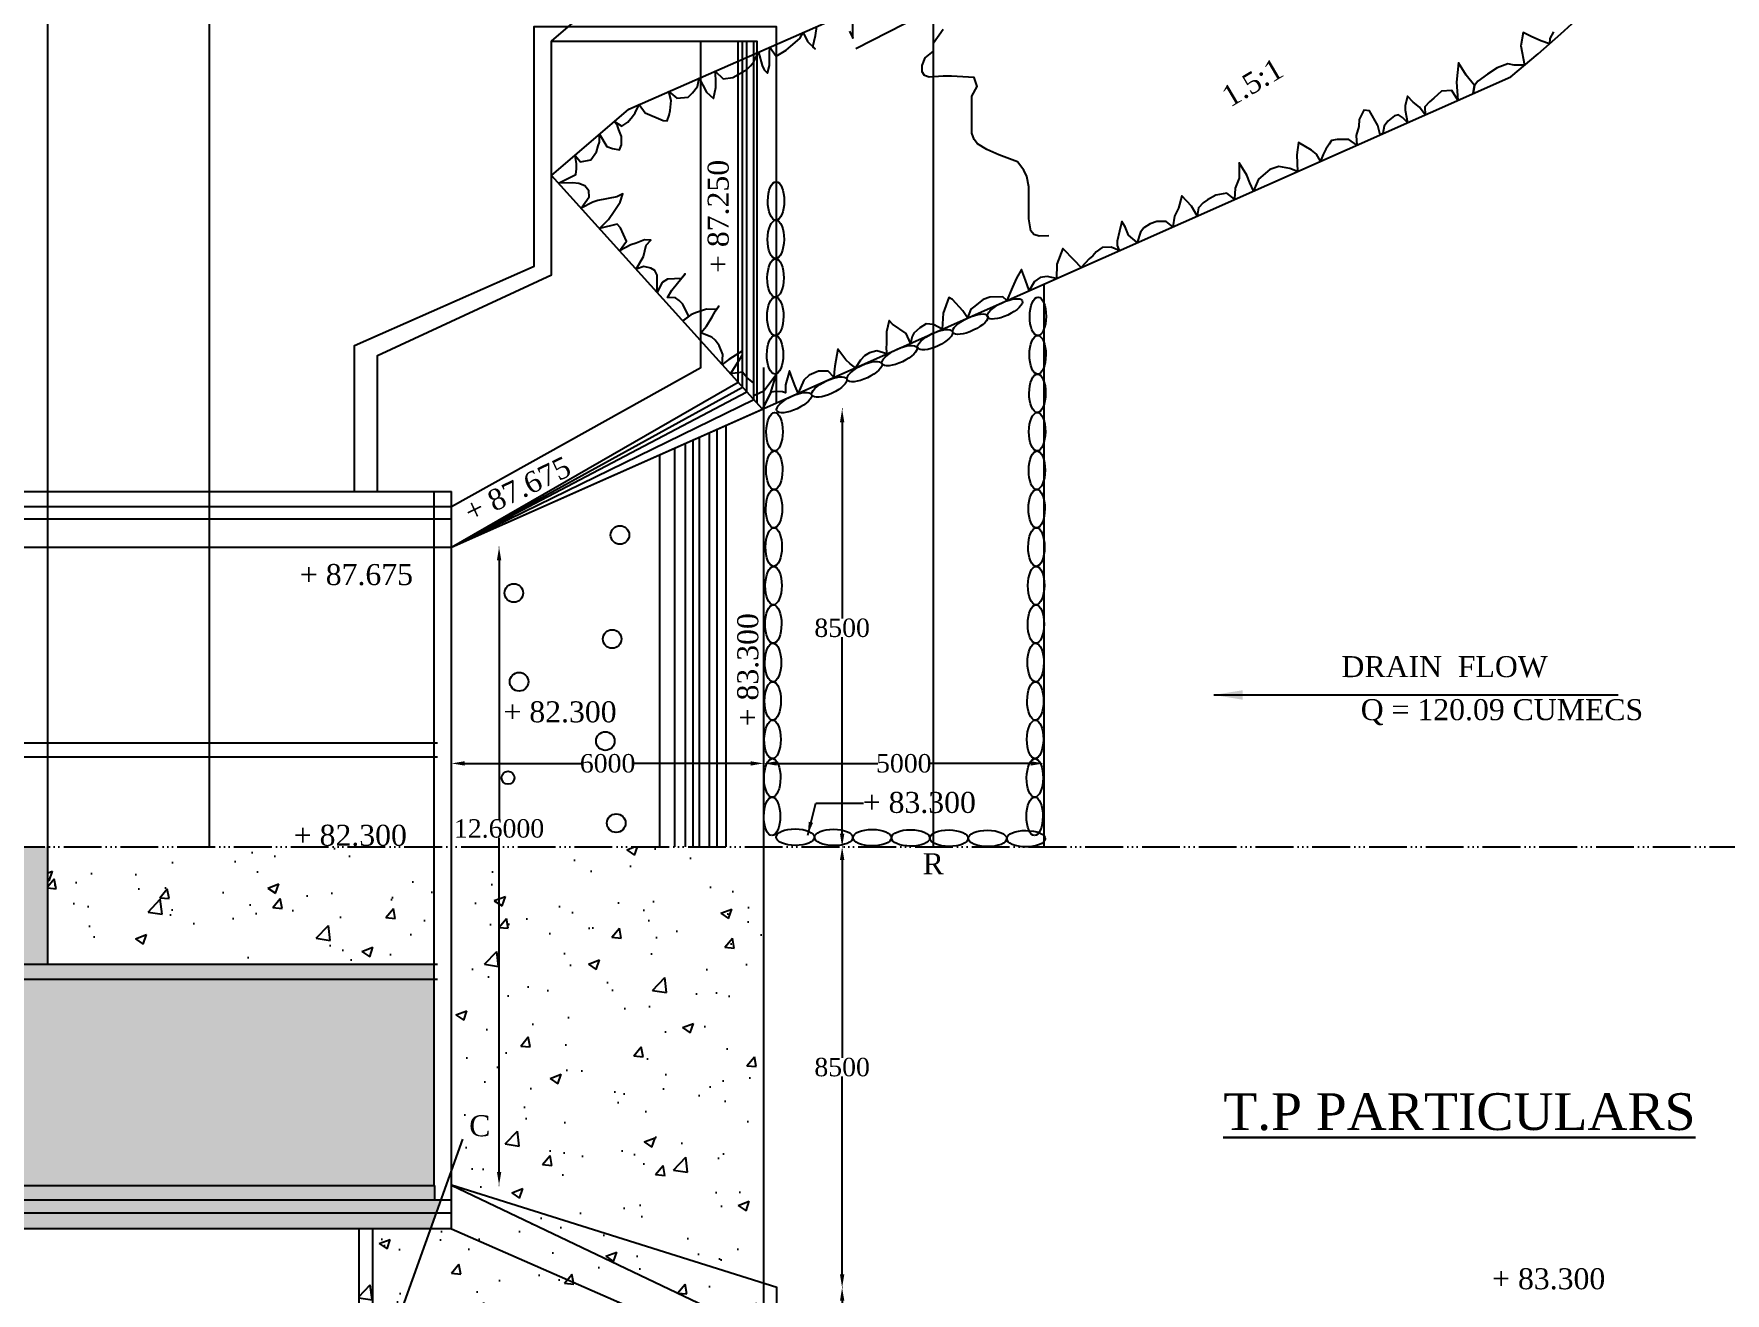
# Model space of a CAD drawing. Header units: millimetres. Extents: x 7935 to 194228, y 6997 to 116944.
# Drawn here: x 99925 to 132120, y 34590 to 58552 of the extents above; entities that cross this region are included whole.
import ezdxf

# ---------------------------------------------------------------- set-up
doc = ezdxf.new("R2010")
doc.units = ezdxf.units.MM
doc.header["$MEASUREMENT"] = 0
doc.linetypes.add('ACAD_ISO06W100', pattern=[36, 24, -3, 0, -3, 0, -3, 0, -3])
for name, color, linetype in [('DIM', 5, 'Continuous'), ('DWG.LINE', 10, 'Continuous'), ('HATCH', 2, 'Continuous'), ('TEXT', 7, 'Continuous')]:
    doc.layers.add(name, color=color, linetype=linetype)
doc.layers.add('DO LINE', color=3, linetype='Continuous', plot=False)
doc.layers.add('TITLE', color=7, linetype='Continuous', lineweight=30)
doc.styles.get("Standard").update_dxf_attribs({"font": 'TIMES.TTF', "height": 350})
doc.dimstyles.get("Standard").update_dxf_attribs({"dimtxt": 350, "dimasz": 250, "dimexe": 0.18, "dimexo": 0.0625, "dimgap": 0.09, "dimtad": 0, "dimtih": 1, "dimtoh": 1, "dimdec": 0, "dimzin": 0, "dimdsep": 46, "dimtxsty": 'Standard', "dimcen": 300, "dimclrd": 5, "dimclre": 5, "dimclrt": 4, "dimadec": 0, "dimazin": 0, "dimtfac": 1, "dimtdec": 0, "dimtofl": 0, "dimtmove": 0, "dimatfit": 3, "dimfxl": 5, "dimfxlon": 1, "dimtolj": 1, "dimtzin": 0, "dimarcsym": 0})

# ---------------------------------------------------------------- blocks, each defined once
blk = doc.blocks.new('*D68')
at = {"layer": 'Defpoints', "color": 0, "ltscale": 0.2}
for p in [(115311, 34695), (115359, 34695), (115216, 27598)]:
    blk.add_point(p, dxfattribs=at)
at = {"layer": 'DIM', "color": 5, "lineweight": -2, "ltscale": 0.2}
for p, q in [((115316, 34695), (115311, 34695)), ((115311, 34445), (115311, 31325)), ((115311, 27848), (115311, 30968)), ((115306, 27598), (115312, 27598))]:
    blk.add_line(p, q, dxfattribs=at)
at = {"layer": 'DIM', "color": 5, "ltscale": 0.2}
for points in [[(115270, 34445), (115353, 34445), (115311, 34695)], [(115270, 27848), (115353, 27848), (115311, 27598)]]:
    blk.add_solid(points, dxfattribs=at)
at = {"layer": 'DIM', "color": 4, "ltscale": 0.2, "insert": (115311, 31147), "char_height": 350, "attachment_point": 5}
blk.add_mtext('\\A1;7300', dxfattribs=at)
blk = doc.blocks.new('*D69')
at = {"layer": 'Defpoints', "color": 0, "ltscale": 0.2}
for p in [(115311, 43083), (115407, 43083), (115359, 34695)]:
    blk.add_point(p, dxfattribs=at)
at = {"layer": 'DIM', "color": 5, "lineweight": -2, "ltscale": 0.2}
for p, q in [((115316, 43083), (115311, 43083)), ((115311, 42833), (115311, 39067)), ((115311, 34945), (115311, 38711)), ((115316, 34695), (115311, 34695))]:
    blk.add_line(p, q, dxfattribs=at)
at = {"layer": 'DIM', "color": 5, "ltscale": 0.2}
for points in [[(115270, 42833), (115353, 42833), (115311, 43083)], [(115270, 34945), (115353, 34945), (115311, 34695)]]:
    blk.add_solid(points, dxfattribs=at)
at = {"layer": 'DIM', "color": 4, "ltscale": 0.2, "insert": (115311, 38889), "char_height": 350, "attachment_point": 5}
blk.add_mtext('\\A1;8500', dxfattribs=at)
blk = doc.blocks.new('*D70')
at = {"layer": 'Defpoints', "color": 0, "ltscale": 0.2}
for p in [(115311, 51412), (115370, 51412), (115407, 43083)]:
    blk.add_point(p, dxfattribs=at)
at = {"layer": 'DIM', "color": 5, "lineweight": -2, "ltscale": 0.2}
for p, q in [((115316, 51412), (115311, 51412)), ((115311, 51162), (115311, 47426)), ((115311, 43333), (115311, 47069)), ((115316, 43083), (115311, 43083))]:
    blk.add_line(p, q, dxfattribs=at)
at = {"layer": 'DIM', "color": 5, "ltscale": 0.2}
for points in [[(115270, 51162), (115353, 51162), (115311, 51412)], [(115270, 43333), (115353, 43333), (115311, 43083)]]:
    blk.add_solid(points, dxfattribs=at)
at = {"layer": 'DIM', "color": 4, "ltscale": 0.2, "insert": (115311, 47248), "char_height": 350, "attachment_point": 5}
blk.add_mtext('\\A1;8500', dxfattribs=at)
blk = doc.blocks.new('*D71')
at = {"layer": 'Defpoints', "color": 0, "ltscale": 0.2}
for p in [(108650, 48786), (108547, 36647), (108781, 36647)]:
    blk.add_point(p, dxfattribs=at)
at = {"layer": 'DIM', "color": 5, "lineweight": -2, "ltscale": 0.2}
for p, q in [((108776, 48786), (108781, 48786)), ((108781, 48536), (108781, 43608)), ((108781, 36897), (108781, 43251)), ((108776, 36647), (108781, 36647))]:
    blk.add_line(p, q, dxfattribs=at)
at = {"layer": 'DIM', "color": 5, "ltscale": 0.2}
for points in [[(108740, 48536), (108823, 48536), (108781, 48786)], [(108740, 36897), (108823, 36897), (108781, 36647)]]:
    blk.add_solid(points, dxfattribs=at)
at = {"layer": 'DIM', "color": 4, "ltscale": 0.2, "insert": (108781, 43429), "char_height": 350, "attachment_point": 5}
blk.add_mtext('\\A1;12.6000', dxfattribs=at)
blk = doc.blocks.new('*D72')
at = {"layer": 'Defpoints', "color": 0, "ltscale": 0.2}
for p in [(107877, 44555), (113818, 44670), (113818, 44644)]:
    blk.add_point(p, dxfattribs=at)
at = {"layer": 'DIM', "color": 5, "lineweight": -2, "ltscale": 0.2}
for p, q in [((107877, 44665), (107877, 44670)), ((108127, 44670), (110351, 44670)), ((113568, 44670), (111344, 44670)), ((113818, 44665), (113818, 44670))]:
    blk.add_line(p, q, dxfattribs=at)
at = {"layer": 'DIM', "color": 5, "ltscale": 0.2}
for points in [[(108127, 44711), (108127, 44628), (107877, 44670)], [(113568, 44711), (113568, 44628), (113818, 44670)]]:
    blk.add_solid(points, dxfattribs=at)
at = {"layer": 'DIM', "color": 4, "ltscale": 0.2, "insert": (110847, 44670), "char_height": 350, "attachment_point": 5}
blk.add_mtext('\\A1;6000', dxfattribs=at)
blk = doc.blocks.new('*D73')
at = {"layer": 'Defpoints', "color": 0, "ltscale": 0.2}
for p in [(113818, 44644), (119152, 44670), (119152, 44669)]:
    blk.add_point(p, dxfattribs=at)
at = {"layer": 'DIM', "color": 5, "lineweight": -2, "ltscale": 0.2}
for p, q in [((113818, 44665), (113818, 44670)), ((114068, 44670), (115989, 44670)), ((118902, 44670), (116980, 44670)), ((119152, 44669), (119152, 44670))]:
    blk.add_line(p, q, dxfattribs=at)
at = {"layer": 'DIM', "color": 5, "ltscale": 0.2}
for points in [[(114068, 44711), (114068, 44628), (113818, 44670)], [(118902, 44711), (118902, 44628), (119152, 44670)]]:
    blk.add_solid(points, dxfattribs=at)
at = {"layer": 'DIM', "color": 4, "ltscale": 0.2, "insert": (116485, 44670), "char_height": 350, "attachment_point": 5}
blk.add_mtext('\\A1;5000', dxfattribs=at)

msp = doc.modelspace()

# ---------------------------------------------------------------- hatches: boundary and pattern name
at = {"layer": 'HATCH', "ltscale": 0.2}
h = msp.add_hatch(dxfattribs=at)
h.set_pattern_fill('AR-CONC', color=256, scale=300, style=0)
h.paths.add_polyline_path([(80089.2, 43082.6), (61318.5, 43082.6, -0.1999171), (61422.1, 42833.9, -1), (60721.2, 42833.9, -0.1999171), (60824.8, 43082.6), (48399, 43082.6), (48399, 40846.8), (80089.2, 40846.8)])
h.paths.add_polyline_path([(80089.2, 40846.8), (48399, 40846.8), (48399, 40564.8), (80089.2, 40564.8)])
h.paths.add_polyline_path([(80089.2, 40564.8), (48399, 40564.8), (48399, 36639.1), (80089.2, 36639.1)])
h.paths.add_polyline_path([(61473.1, 38559.2, -1), (60772.3, 38559.2, -1)], flags=16)
h.paths.add_polyline_path([(80089.2, 36639.1), (48399, 36639.1), (48399, 36365.9), (80089.2, 36365.9)])
h.paths.add_polyline_path([(80089.2, 36365.9), (48399, 36365.9), (48399, 36198.7), (48440.9, 36116.6), (80089.2, 36116.6)])
h.paths.add_polyline_path([(80089.2, 36116.6), (48440.9, 36116.6), (48592.5, 35819.7), (80089.2, 35819.7)])
h.paths.add_polyline_path([(80089.2, 43082.6), (80089.2, 40846.8), (100192.9, 40846.8), (100192.9, 43082.6)])
h.paths.add_polyline_path([(107543.6, 40846.8), (80089.2, 40846.8), (80089.2, 40564.8), (107543.6, 40564.8)])
h.paths.add_polyline_path([(107543.6, 40564.8), (80089.2, 40564.8), (80089.2, 36639.1), (107543.6, 36639.1)])
h.paths.add_polyline_path([(107553.6, 36639.1), (80089.2, 36639.1), (80089.2, 36365.9), (107553.6, 36365.9)])
h.paths.add_polyline_path([(107676.2, 36365.9), (80089.2, 36365.9), (80089.2, 36116.6), (107586.9, 36116.6)])
h.paths.add_polyline_path([(107586.9, 36116.6), (80089.2, 36116.6), (80089.2, 35819.7), (107480.6, 35819.7)])
h.paths.add_polyline_path([(63499.7, 41612.3), (64410.6, 41612.3), (64410.6, 41081.3), (63499.7, 41081.3)], flags=24)
h.paths.add_polyline_path([(62752.6, 42230.3), (63931.7, 42230.3), (63931.7, 41699.2), (62752.6, 41699.2)], flags=24)
h.paths.add_polyline_path([(64291.7, 37404.6), (65202.5, 37404.6), (65202.5, 36873.5), (64291.7, 36873.5)], flags=24)
h.paths.add_polyline_path([(62745.9, 38867.5), (63928, 38867.5), (63928, 38336.4), (62745.9, 38336.4)], flags=24)
h.paths.add_polyline_path([(60875.7, 38260.1), (61374, 38260.1), (61374, 38869.2), (60875.7, 38869.2)], flags=24)
h = msp.add_hatch(dxfattribs=at)
h.set_pattern_fill('AR-CONC', color=256, scale=300, style=0)
h.paths.add_polyline_path([(107543.6, 43082.6), (100192.9, 43082.6), (100192.9, 40846.8), (107543.6, 40846.8)])
h.paths.add_polyline_path([(113817.8, 43082.6), (107876.9, 43082.6), (107876.9, 36647.4), (113817.8, 34773.6)])
h.paths.add_polyline_path([(108109.1, 37464.1), (108707.6, 37464.1), (108707.6, 38077.5), (108109.1, 38077.5)], flags=24)
h = msp.add_hatch(dxfattribs=at)
h.set_pattern_fill('AR-CONC', color=256, scale=300, style=0)
h.paths.add_polyline_path([(106373.1, 35819.7), (106110, 35819.7), (106110, 32634.7), (106316.4, 32568.2), (106403.5, 32811.4), (106373.1, 32820.8)])
h.paths.add_polyline_path([(107480.6, 35819.7), (106373.1, 35819.7), (106373.1, 32820.8), (106403.5, 32811.4)])
h.paths.add_polyline_path([(107876.9, 35813.1), (107876.9, 35819.7), (107480.6, 35819.7), (106403.5, 32811.4), (109860, 31743.9), (109860, 29840.7), (112610.5, 29840.7), (112610.5, 33741.5)])
h.paths.add_polyline_path([(106403.5, 32811.4), (106316.4, 32568.2), (109514.7, 31537.7), (109514.7, 29840.7), (109860, 29840.7), (109860, 31743.9)])
h.paths.add_polyline_path([(109860, 29840.7), (109514.7, 29840.7), (109514.7, 27597.9), (114065.8, 27597.9), (114065.8, 29840.7), (113817.8, 29840.7), (113817.8, 27820.8), (109860, 27820.8)])
h.paths.add_polyline_path([(112610.5, 29840.7), (109860, 29840.7), (109860, 27820.8), (112610.5, 27820.8)], flags=17)
h.paths.add_polyline_path([(113259.8, 29840.7), (112610.5, 29840.7), (112610.5, 27820.8), (113259.8, 27820.8)], flags=17)
h.paths.add_polyline_path([(113817.8, 29840.7), (113259.8, 29840.7), (113259.8, 27820.8), (113817.8, 27820.8)])
h.paths.add_polyline_path([(114065.8, 34695.4), (113817.8, 34773.6), (113817.8, 29840.7), (114065.8, 29840.7)])
h.paths.add_polyline_path([(113817.8, 34773.6), (107876.9, 36647.4), (113259.8, 34075.8), (113259.8, 29840.7), (113817.8, 29840.7)])
h.paths.add_polyline_path([(113259.8, 34075.8), (107876.9, 36647.4), (107876.9, 35813.1), (112610.5, 33741.5), (112610.5, 29840.7), (113259.8, 29840.7)], flags=17)
h.paths.add_polyline_path([(113817.8, 43082.6), (107876.9, 43082.6), (107876.9, 36647.4), (113817.8, 34773.6)])
h.paths.add_polyline_path([(108109.1, 37464.1), (108707.6, 37464.1), (108707.6, 38077.5), (108109.1, 38077.5)], flags=24)

# ---------------------------------------------------------------- linework, layer by layer
at = {"layer": 'DO LINE', "ltscale": 0.2}
for points in [[(117053.3, 43082.6), (117053.3, 73367.7)], [(106031.5, 49841.7), (106031.5, 52622.1), (109449.3, 54134.4), (109449.3, 58693.5), (114056.5, 58693.5), (114056.5, 51529.7)], [(106467.2, 49841.7), (106467.2, 52432), (109781.9, 53963.4), (109781.9, 58410.7), (113686.7, 58410.7), (113686.7, 51529.7)], [(48399, 49841.7), (107876.9, 49841.7)], [(107543.6, 44792.1), (107543.6, 49841.7)], [(48399, 49559.1), (107876.9, 49559.1)], [(48399, 49323.6), (107876.9, 49323.6)], [(48399, 48786.4), (107876.9, 48786.4)], [(48399, 45062.2), (107607.4, 45062.2)], [(48399, 44792.1), (107607.4, 44792.1)], [(107543.6, 36639.1), (107543.6, 43082.6)], [(105924.6, 31473.8), (108088.9, 37518.8)], [(107876.9, 36647.4), (113259.8, 34075.8), (113259.8, 27820.8)], [(107876.9, 35813.1), (112610.5, 33741.5), (112610.5, 27820.8)]]:
    msp.add_lwpolyline(points, dxfattribs=at)
at = {"layer": 'DO LINE', "linetype": 'ACAD_ISO06W100', "ltscale": 30}
msp.add_lwpolyline([(10829.3, 43082.6), (149818.5, 43082.6)], dxfattribs=at)
at = {"layer": 'DWG.LINE', "ltscale": 0.2}
msp.add_line((107876.9, 48786.4), (113627.4, 51595.4), dxfattribs=at)
for points in [[(100192.9, 40846.8), (100192.9, 69587)], [(103272, 43082.6), (103272, 69587)], [(109781.9, 58410.7), (110181.9, 58764.5), (110528.2, 59015.4), (123946.3, 64933.9)], [(107876.9, 48786.4), (113792.5, 51412.5), (109781.9, 55856.4), (111253.2, 57121.2), (124785.1, 63070.6)], [(128038.5, 57736.6), (128560.2, 58174.7), (128991.1, 58549.5), (129342.4, 58868.9)], [(107876.9, 49559.1), (112621.7, 52203.6), (112621.7, 58410.7)], [(107876.9, 48786.4), (113497.1, 51739.8), (113497.1, 58410.7)], [(107876.9, 48786.4), (113414.2, 51831.6), (113414.2, 58410.7)], [(107876.9, 48786.4), (113329.8, 51925.1), (113329.8, 58410.7)], [(113627.4, 51595.4), (113627.4, 58410.7)], [(107876.9, 48786.4), (128038.5, 57736.6)], [(119151.5, 53791.5), (119151.5, 43082.6)], [(106373.1, 35819.7), (106373.1, 32820.8), (109860, 31743.9), (109860, 27820.8), (113817.8, 27820.8), (113817.8, 52202.1)], [(112599.3, 43082.6), (112599.3, 50882.8)], [(112784.1, 43082.6), (112784.1, 50964.8)], [(112932.3, 43082.6), (112932.3, 51030.6)], [(113102.6, 43082.6), (113102.6, 51106.2)], [(112128.3, 43082.6), (112128.3, 50673.7)], [(112331.1, 43082.6), (112331.1, 50763.7)], [(112475.5, 43082.6), (112475.5, 50827.8)], [(111841.3, 43082.6), (111841.3, 50546.3)], [(107543.6, 43082.6), (107543.6, 49841.7)], [(107876.9, 35813.1), (107876.9, 49841.7)], [(48399, 40846.8), (107607.4, 40846.8)], [(48399, 40564.8), (107607.4, 40564.8)], [(48399, 36639.1), (107553.6, 36639.1)], [(106110, 35819.7), (106110, 32634.7), (109514.7, 31537.7), (109514.7, 27597.9), (114065.8, 27597.9), (114065.8, 34695.4), (107876.9, 36647.4)], [(107553.6, 36639.1), (107553.6, 36365.9)], [(48399, 36365.9), (107876.9, 36365.9)], [(48399, 36116.6), (107876.9, 36116.6)], [(48399, 35819.7), (107876.9, 35819.7)]]:
    msp.add_lwpolyline(points, dxfattribs=at)
at = {"layer": 'HATCH', "ltscale": 0.2}
for points in [[(117694.5, 59357.9), (115570.8, 58268.8)], [(128853.4, 58587.2), (128783.2, 58465.7), (128775.6, 58362.1), (128613.6, 58421.8), (128426.5, 58501.2), (128337.6, 58543.3), (128276.7, 58576), (128229.9, 58323.6), (128299.3, 57955.7), (128103.6, 57955.7), (127981.9, 57982.4), (127780.7, 57903), (127598.2, 57786.1), (127411.1, 57650.6), (127350.2, 57566.4), (127325.9, 57420.2), (127350.2, 57566.4), (127191.1, 57767.4), (127041.4, 58001.1), (127041.4, 58001.1), (127004, 57631.9), (127029.7, 57288.8), (126919.7, 57473), (126718.5, 57463.6), (126573.5, 57328.1), (126489.2, 57258), (126400.3, 57164.5), (126406.3, 57012), (126304.5, 57158.7), (126182.9, 57252.2), (126070.5, 57369), (126028.4, 57182.1), (126028.4, 57097.9), (126072.8, 56864), (125977, 56962.4), (125902.1, 57009.1), (125827.2, 56990.4), (125700.9, 56892.3), (125630.7, 56794.1), (125603.8, 56655.8), (125550, 56631.9), (125509, 56808.2), (125349.9, 57088.6), (125349.9, 57088.6), (125242.3, 57097.9), (125153.4, 56925), (125148.7, 56789.5), (125097.3, 56616.5), (125110.6, 56436.8), (124956.1, 56538.9), (124731.5, 56543.6), (124628.6, 56524.9), (124581.8, 56450.1), (124520.9, 56356.7), (124469.5, 56253.8), (124417.8, 56129.3), (124338.5, 56263.2), (124244.9, 56338), (123996.9, 56487.5), (123968.8, 56249.2), (123981.4, 55935.6), (123833.1, 55987.4), (123622.5, 56029.5), (123454.1, 55973.4), (123238.8, 55786.4), (123140.5, 55562.3), (123075, 55716.3), (123014.2, 55865.9), (122869.2, 56094.9), (122869.2, 55805.1), (122794.3, 55613.5), (122782.3, 55403.2), (122633.4, 55522.7), (122427.5, 55480.7), (122263.7, 55396.5), (122184.2, 55335.8), (122095.3, 55242.3), (122069.3, 55086.8), (121959.6, 55270.3), (121777.1, 55466.6), (121711.6, 55237.6), (121636.7, 55083.4), (121605.2, 54880.7), (121482.3, 54980.5), (121304.5, 54980.5), (121173.5, 54938.5), (121051.8, 54859), (120991, 54779.6), (120927.5, 54579.9), (120761.7, 54718.8), (120696.2, 54877.7), (120635.3, 54980.5), (120593.2, 54798.3), (120546.4, 54606.6), (120546.4, 54527.2), (120583.6, 54427.2), (120432.5, 54493), (120264.1, 54483.7), (120147.1, 54404.2), (120081.6, 54329.5), (120016.1, 54273.4), (119861.5, 54106.6), (119735.3, 54240.6), (119510.7, 54465), (119398.4, 54170.5), (119392.1, 53898.3), (119211.2, 53932.2), (119080.2, 53913.5), (118972.6, 53838.7), (118870.7, 53666.8), (118799.4, 53862.1), (118724.6, 54067.7), (118631, 53904.1), (118556.1, 53731.2), (118443.9, 53477.4), (118369.5, 53551), (118119.7, 53544.4), (117998.1, 53498.5), (117810.7, 53350.7), (117761.4, 53314.6), (117697.3, 53145.9), (117610.2, 53278.5), (117413, 53498.5), (117340.7, 53537.9), (117340.7, 53537.9), (117235.5, 53235.8), (117213.9, 52931.3), (117053.3, 53021), (116911.9, 53034.1), (116790.3, 52955.3), (116678.5, 52853.6), (116642.4, 52791.2), (116611.4, 52663.8), (116530.6, 52850.3), (116267.7, 53027.6), (116208.5, 53099.8), (116155.9, 52883.1), (116155.9, 52669.7), (116149.3, 52561.4), (116163.7, 52465.1), (115968.6, 52522), (115830.5, 52479.3), (115735.2, 52426.7), (115659.6, 52344.7), (115565.3, 52199.5), (115465, 52272), (115379.6, 52350.8), (115228.4, 52554.4), (115172.5, 52226.1), (115159.3, 52114.4), (115155.7, 52017.6), (115047.6, 52130.8), (114860.2, 52130.8), (114686, 52058.6), (114584.1, 51963.4), (114472.2, 51714.2), (114419.8, 51848.5), (114367.2, 51979.8), (114311.3, 52137.4), (114311.3, 52137.4), (114232.4, 51871.5), (114232.4, 51720.4), (114176.5, 51740.1), (114056.5, 51743.4), (113955.4, 51736.5), (113792.5, 51412.5), (113946.1, 51706.4), (114056.5, 52063), (113817.8, 51754), (113627.4, 51664.9), (113627.4, 51903.8), (113497.1, 52010.7), (113414.2, 52111.7), (113185.6, 52085), (113414.2, 52441.5), (113414.2, 52521.7), (113157.5, 52352.4), (113026.6, 52261.1), (113042.3, 52451.7), (112967.5, 52622.5), (112892.7, 52723.9), (112833.9, 52777.3), (112621.7, 52862.7), (112732.4, 52990.8), (112839.2, 53166.9), (112903.4, 53279), (112962.1, 53369.8), (112922.4, 53308.4), (112727, 53311), (112518.6, 53241.7), (112433.1, 53204.3), (112276.5, 53092.3), (112392.5, 53175.3), (112277.9, 53409.1), (112208.4, 53478.5), (112139, 53526.6), (111984, 53537.2), (111984, 53537.2), (112069.5, 53676), (112176.4, 53809.5), (112326, 53985.6), (112251.2, 53897.5), (111984, 53884.2), (111882.5, 53820.1), (111787.2, 53634.5), (111791.6, 53958.9), (111743.5, 54049.7), (111668.7, 54092.4), (111535.1, 54124.4), (111392.5, 54071.8), (111529.8, 54316.5), (111583.2, 54530.1), (111668.7, 54626.1), (111668.7, 54626.1), (111551.2, 54631.5), (111390.8, 54567.4), (111289.3, 54535.4), (111074.9, 54423.7), (111208.6, 54607.5), (111091.1, 54863.8), (111027, 54933.1), (110691.5, 54848.6), (110866.6, 55018.5), (110973.5, 55178.7), (111085.7, 55349.5), (111139.2, 55509.6), (111021.6, 55450.9), (110663.6, 55381.5), (110567.4, 55349.5), (110342.3, 55235.5), (110497.9, 55450.9), (110487.2, 55563), (110412.4, 55659.1), (110300.2, 55707.1), (110177.3, 55717.8), (109910.8, 55713.6), (110241.4, 55877.9), (110252.1, 55984.7), (110257.4, 56075.4), (110227.4, 56239.4), (110227.4, 56239.4), (110332.3, 56114.5), (110524.7, 56157.2), (110636.9, 56306.6), (110669, 56424), (110690.4, 56488.1), (110694, 56640.5), (110829.3, 56408), (110941.5, 56370.7), (111075.1, 56344), (111112.5, 56440.1), (111112.5, 56600.2), (111059.1, 56728.3), (111032.4, 56803), (110975.1, 56882.2), (111118.2, 56793.7), (111230.5, 56873.8), (111321.3, 56980.5), (111369.4, 57049.9), (111447.1, 57206.5), (111561.8, 57049.9), (111903.8, 56900.5), (111978.6, 56895.1), (112021.3, 57001.9), (112037.4, 57092.6), (112058.8, 57284.8), (112015.6, 57456.4), (112166.6, 57328.1), (112380.4, 57349.4), (112460.5, 57429.5), (112556.7, 57546.9), (112589.7, 57708.8), (112727.7, 57440.1), (112861.3, 57322.7), (112861.3, 57322.7), (112909.4, 57530.9), (112909.4, 57691), (112896.3, 57843.6), (112896.3, 57843.6), (113048.8, 57697.5), (113230.5, 57718.9), (113329.8, 57777.6), (113497.1, 57873.7), (113567.2, 57943.1), (113627.4, 58017.8), (113720, 58205.7), (113786.3, 57948.4), (113829, 57868.3), (113893.1, 57804.3), (113930.6, 57948.4), (113930.6, 58044.5), (113930.6, 58177.9), (113935.4, 58300.4), (114056.5, 58124.5), (114245.8, 58242), (114336.7, 58316.7), (114507.7, 58460.8), (114567.1, 58578.2), (114651.7, 58407.7), (114795.9, 58268.9), (114756, 58307.3), (114801.3, 58519.8), (114829.7, 58693.6)], [(115454.3, 58605.5), (115513.1, 58466.8), (115513.1, 58760.3)], [(119248.7, 54709.9), (119061.8, 54704.7), (118958, 54735.8), (118906, 54803.3), (118864.5, 55031.5), (118864.5, 55171.5), (118864.5, 55358.2), (118864.5, 55477.5), (118864.5, 55643.5), (118828.2, 55840.5), (118771, 55959.8), (118651.6, 56115.4), (118296.8, 56248), (118068.3, 56351.8), (117886.6, 56460.7), (117824.3, 56543.7), (117782.7, 56662.9), (117782.7, 56870.4), (117782.7, 57041.6), (117782.7, 57368.3), (117881.4, 57547.9), (117824.3, 57719), (117393.3, 57744.9), (117237.6, 57744.9), (116967.6, 57729.4), (116879.3, 57760.5), (116837.8, 57827.9), (116837.8, 57952.4), (116889.7, 58097.6), (117053.3, 58225.1), (117053.3, 58382.9), (117232.4, 58642.2)]]:
    msp.add_lwpolyline(points, dxfattribs=at)
for centre, radius in [((111081.9, 49015.8), 177), ((109062.7, 47911.8), 177), ((110933.1, 47037.1), 177), ((109161.9, 46223.2), 177), ((110803.5, 45094.5), 177), ((108951.3, 44396.5), 123.4), ((111011.2, 43533.6), 177)]:
    msp.add_circle(centre, radius, dxfattribs=at)
for centre, major_axis, ratio in [((114053.2, 55371.8), (-2.4, -365.9), 0.427279), ((114048.5, 54640), (-2.4, -365.9), 0.427279), ((114043.7, 53908.1), (-2.4, -365.9), 0.427279), ((114038.9, 53176.3), (-2.4, -365.9), 0.427279), ((118409.4, 53318.5), (-331.3, -155.3), 0.3526003), ((119037.5, 53176.3), (-2.4, -365.9), 0.427279), ((117752, 53027.5), (-331.3, -155.3), 0.3526003), ((114034.1, 52444.5), (-2.4, -365.9), 0.427279), ((117081.5, 52731.1), (-331.3, -155.3), 0.3526003), ((119032.7, 52444.5), (-2.4, -365.9), 0.427279), ((116403, 52429.3), (-331.3, -155.3), 0.3526003), ((115737.6, 52124.9), (-331.3, -155.3), 0.3526003), ((115066.6, 51831), (-331.3, -155.3), 0.3526003), ((119028, 51712.7), (-2.4, -365.9), 0.427279), ((114399, 51535), (-331.3, -155.3), 0.3526003), ((114024.6, 50980.8), (-2.4, -365.9), 0.427279), ((119023.2, 50980.8), (-2.4, -365.9), 0.427279), ((114019.8, 50249), (-2.4, -365.9), 0.427279), ((119018.4, 50249), (-2.4, -365.9), 0.427279), ((114015, 49517.2), (-2.4, -365.9), 0.427279), ((119013.6, 49517.2), (-2.4, -365.9), 0.427279), ((114010.2, 48785.4), (-2.4, -365.9), 0.427279), ((119008.8, 48785.4), (-2.4, -365.9), 0.427279), ((114005.5, 48053.5), (-2.4, -365.9), 0.427279), ((119004.1, 48053.5), (-2.4, -365.9), 0.427279), ((114000.7, 47321.7), (-2.4, -365.9), 0.427279), ((118999.3, 47321.7), (-2.4, -365.9), 0.427279), ((113995.9, 46589.9), (-2.4, -365.9), 0.427279), ((118994.5, 46589.9), (-2.4, -365.9), 0.427279), ((113991.1, 45858.1), (-2.4, -365.9), 0.427279), ((118989.7, 45858.1), (-2.4, -365.9), 0.427279), ((113986.3, 45126.2), (-2.4, -365.9), 0.427279), ((118985, 45126.2), (-2.4, -365.9), 0.427279), ((113981.6, 44394.4), (-2.4, -365.9), 0.427279), ((118980.2, 44394.4), (-2.4, -365.9), 0.427279), ((113976.8, 43662.6), (-2.4, -365.9), 0.427279), ((118975.4, 43662.6), (-2.4, -365.9), 0.427279), ((114419.2, 43266), (-365.9, 2.4), 0.427279), ((115151, 43261.2), (-365.9, 2.4), 0.427279), ((115882.8, 43256.4), (-365.9, 2.4), 0.427279), ((116614.6, 43251.6), (-365.9, 2.4), 0.427279), ((117346.5, 43246.8), (-365.9, 2.4), 0.427279), ((118078.3, 43242.1), (-365.9, 2.4), 0.427279), ((118810.1, 43237.3), (-365.9, 2.4), 0.427279)]:
    msp.add_ellipse(centre, major_axis=major_axis, ratio=ratio, dxfattribs=at)

# ---------------------------------------------------------------- texts
at = {"layer": 'TEXT', "ltscale": 0.2}
for s, rotation, p in [('1.5:1', 30.55055, (122694.1, 57144)), ('+ 87.250', 90, (113151.6, 54001.4)), ('+ 87.675', 25.53451, (108245.1, 49242)), ('+ 83.300', 90, (113714.9, 45375))]:
    msp.add_text(s, height=400, rotation=rotation, dxfattribs=at).set_placement(p)
for s, p in [('+ 87.675', (104989.7, 48063)), ('DRAIN  FLOW', (124816.2, 46311.2)), ('+ 82.300', (108865, 45451.5)), ('Q = 120.09 CUMECS', (125182.8, 45492.5)), ('+ 83.300', (115703.9, 43727.9)), ('+ 82.300', (104872.9, 43101.9)), ('R', (116843.4, 42560.5)), ('C', (108211.4, 37575.3)), ('+ 83.300', (127684.3, 34664.1))]:
    msp.add_text(s, height=400, dxfattribs=at).set_placement(p)
at = {"layer": 'TITLE', "ltscale": 0.2}
msp.add_text('%%UT.P PARTICULARS', height=700, dxfattribs=at).set_placement((122566.2, 37694.7))

# ---------------------------------------------------------------- dimensions: what is measured, and where the dimension line sits
at = {"layer": 'DIM', "ltscale": 0.2}
for base, p1, p2, picture, middle in [((115311.4, 51412.5), (115407.2, 43082.6), (115369.9, 51412.5), '*D70', (115311.4, 47247.6)), ((115311.4, 43082.6), (115358.8, 34695.4), (115407.2, 43082.6), '*D69', (115311.4, 38889))]:
    dim = msp.add_linear_dim(base=base, p1=p1, p2=p2, angle=90, text='8500', dimstyle='Standard', override={"dimtmove": 1}, dxfattribs=at)
    dim.commit()
    dim.dimension.update_dxf_attribs({"geometry": picture, "text_midpoint": middle})
dim = msp.add_linear_dim(base=(108781.2, 36647.4), p1=(108649.7, 48786.4), p2=(108547.1, 36647.4), angle=90, text='12.6000', dimstyle='Standard', dxfattribs=at)
dim.commit()
dim.dimension.update_dxf_attribs({"geometry": '*D71', "text_midpoint": (108781.2, 43429.2), "dimtype": 160})
dim = msp.add_linear_dim(base=(113817.8, 44669.7), p1=(107876.9, 44554.9), p2=(113817.8, 44644.2), text='6000', dimstyle='Standard', dxfattribs=at)
dim.commit()
dim.dimension.update_dxf_attribs({"geometry": '*D72', "text_midpoint": (110847.3, 44669.7)})
dim = msp.add_linear_dim(base=(119151.5, 44669.7), p1=(113817.8, 44644.2), p2=(119151.5, 44669), text='5000', dimstyle='Standard', override={"dimtmove": 1}, dxfattribs=at)
dim.commit()
dim.dimension.update_dxf_attribs({"geometry": '*D73', "text_midpoint": (116484.6, 44669.7)})
dim = msp.add_linear_dim(base=(115311.4, 34695.4), p1=(115216.5, 27597.9), p2=(115358.8, 34695.4), angle=90, text='7300', dimstyle='Standard', dxfattribs=at)
dim.commit()
dim.dimension.update_dxf_attribs({"geometry": '*D68', "text_midpoint": (115311.4, 31146.7)})

# ---------------------------------------------------------------- leaders
for points, override in [([(122385.8, 45972.2), (130082.7, 45972.2)], {"dimasz": 550, "dimgap": 0.09, "dimtad": 0}), ([(114656, 43307.2), (114808, 43914.7), (115717.9, 43914.7)], {"dimgap": 0.09, "dimtad": 0})]:
    msp.add_leader(points, dimstyle='Standard', override=override, dxfattribs=at)

doc.saveas('drawing.dxf')
